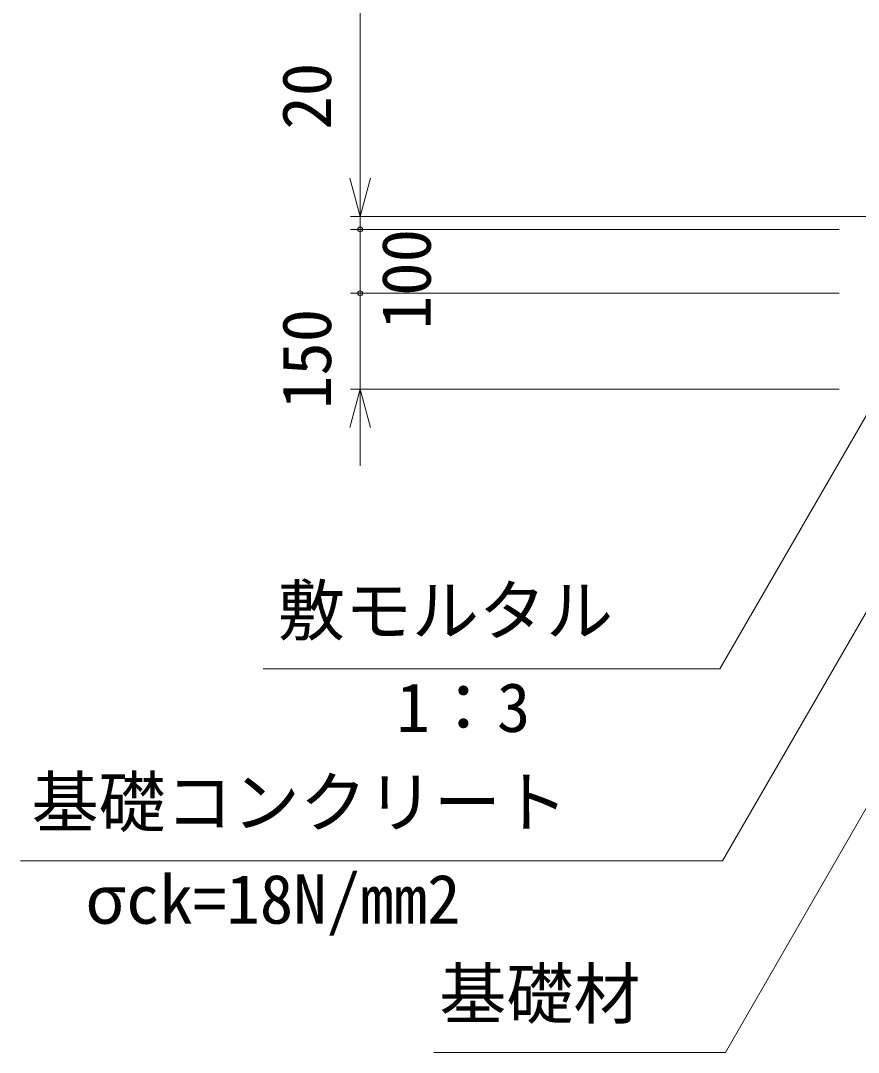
# Model space of a CAD drawing. Units: millimetres, scale not verified, with parts at other scales. Extents: x -252 to 252048, y 18866 to 78266.
# Drawn here: x 116830 to 121202, y 47126 to 52508 of the extents above; entities that cross this region are included whole.
import ezdxf
from ezdxf.enums import TextEntityAlignment as Align

# ---------------------------------------------------------------- set-up
doc = ezdxf.new("R2010")
doc.units = ezdxf.units.MM
doc.header["$LTSCALE"] = 300
for name, color, linetype, lineweight in [('0_2', 1, 'Continuous', 18), ('D-STR-DIM', 7, 'Continuous', 18), ('D-STR-HTXT', 7, 'Continuous', 18)]:
    doc.layers.add(name, color=color, linetype=linetype, lineweight=lineweight)
doc.styles.add('ＭＳ ゴシック', font='')
doc.styles.get('ＭＳ ゴシック').set_extended_font_data('MS Gothic')

msp = doc.modelspace()

# ---------------------------------------------------------------- linework, layer by layer
at = {"layer": '0_2'}
for p, q in [((118602.1, 51485.5), (118548.5, 51685.5)), ((118602.1, 51485.5), (118548.5, 51685.5)), ((118655.7, 51685.5), (118602.1, 51485.5)), ((118602.1, 51485.5), (118602.1, 51685.5)), ((118655.7, 51685.5), (118602.1, 51485.5)), ((118602.1, 51485.5), (118602.1, 51685.5)), ((118548.5, 50385.5), (118602.1, 50585.5)), ((118602.1, 50585.5), (118655.7, 50385.5)), ((118602.1, 50585.5), (118602.1, 50385.5))]:
    msp.add_line(p, q, dxfattribs=at)
for centre, start, end in [((118602.1, 51418.8), 90, 270), ((118602.1, 51418.8), 90, 270), ((118602.1, 51418.8), 270, 90), ((118602.1, 51418.8), 270, 90), ((118602.1, 51085.5), 90, 270), ((118602.1, 51085.5), 90, 270), ((118602.1, 51085.5), 270, 90), ((118602.1, 51085.5), 270, 90)]:
    msp.add_arc(centre, 12.5, start, end, dxfattribs=at)
at = {"layer": 'D-STR-DIM'}
for p, q in [((118602.1, 59285.5), (118602.1, 51685.5)), ((118602.1, 51685.5), (118602.1, 52451.2)), ((121435.5, 51485.5), (118552.1, 51485.5)), ((121435.5, 51485.5), (118552.1, 51485.5)), ((118602.1, 51418.8), (118602.1, 51485.5)), ((121102.1, 51418.8), (118552.1, 51418.8)), ((121102.1, 51418.8), (118552.1, 51418.8)), ((118602.1, 51085.5), (118602.1, 51418.8)), ((118602.1, 51418.8), (118602.1, 51218.8)), ((118602.1, 51085.5), (118602.1, 51285.5)), ((121102.1, 51085.5), (118552.1, 51085.5)), ((121102.1, 51085.5), (118552.1, 51085.5)), ((118602.1, 50585.5), (118602.1, 51085.5)), ((121102.1, 50585.5), (118552.1, 50585.5)), ((118602.1, 50385.5), (118602.1, 50185.5))]:
    msp.add_line(p, q, dxfattribs=at)
at = {"layer": 'D-STR-HTXT'}
for p, q in [((121733.7, 51299.1), (120479, 49125.9)), ((122225.8, 51124.9), (120493.8, 48125.9)), ((122521.8, 50623.1), (120508.6, 47125.9)), ((120479, 49125.9), (118094.9, 49125.9)), ((120493.8, 48125.9), (116829.8, 48125.9)), ((120508.6, 47125.9), (118985.8, 47125.9))]:
    msp.add_line(p, q, dxfattribs=at)

# ---------------------------------------------------------------- texts
at = {"layer": 'D-STR-DIM', "color": 1, "style": 'ＭＳ ゴシック'}
for s, p in [('20', (118527.1, 51939.2)), ('100', (119047.2, 50897.7)), ('150', (118527.1, 50481.1))]:
    msp.add_text(s, height=256.6, rotation=90, dxfattribs=at).set_placement(p, align=Align.BOTTOM_LEFT)
at = {"layer": 'D-STR-HTXT', "color": 1, "style": 'ＭＳ ゴシック'}
for s, p in [('敷モルタル', (118171.7, 49225.9)), ('1：3', (118791.1, 48720.2)), ('基礎コンクリート', (116886.7, 48225.9)), ('σck=18N/mm2', (117167.3, 47720.2)), ('基礎材', (119015.2, 47225.9))]:
    msp.add_text(s, height=256.6, dxfattribs=at).set_placement(p, align=Align.BOTTOM_LEFT)

doc.saveas('drawing.dxf')
